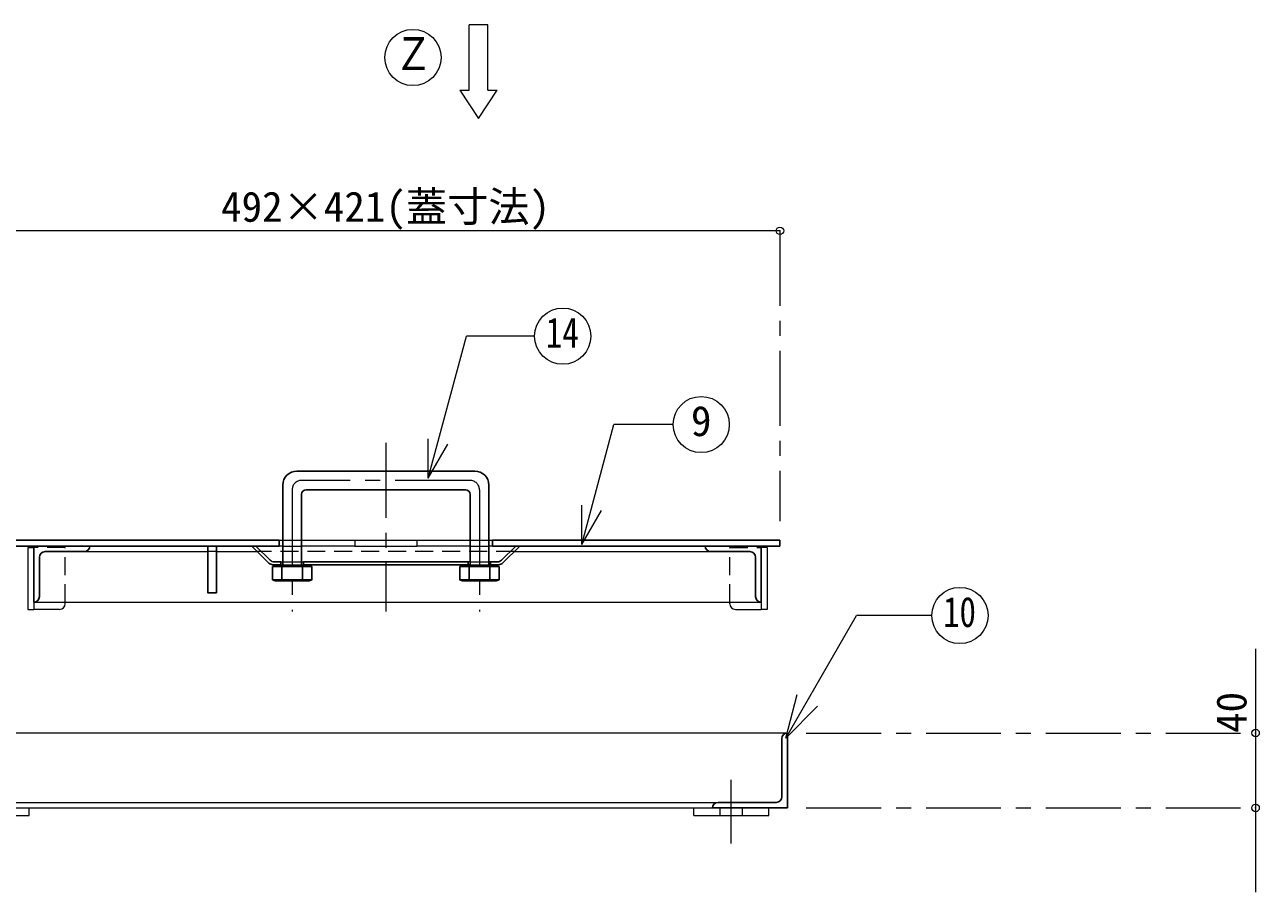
# Model space of a CAD drawing. Units: millimetres at full size, sheet at 1:8; details may follow other scales. Extents: x -1694 to 1546, y -1136 to 1112.
# Drawn here: x -912 to -252, y -12 to 451 of the extents above; entities that cross this region are included whole.
import ezdxf
from ezdxf.enums import TextEntityAlignment as Align

# ---------------------------------------------------------------- set-up
doc = ezdxf.new("R2010")
doc.units = ezdxf.units.MM
doc.header["$LTSCALE"] = 8
doc.header["$PDMODE"] = 32
doc.header["$PDSIZE"] = 4
doc.linetypes.add('CHAIN1', pattern=[8, 5, -1, 1, -1])
doc.linetypes.add('DASHED1', pattern=[1.8, 1.2, -0.6])
doc.layers.add('0-0_ﾚｲﾔ1', color=4, linetype='Continuous', lineweight=9)
doc.styles.add('ＭＳ ゴシック', font='')
doc.styles.get('ＭＳ ゴシック').set_extended_font_data('MS Gothic')

msp = doc.modelspace()

# ---------------------------------------------------------------- linework, layer by layer
at = {"layer": '0-0_ﾚｲﾔ1', "color": 7, "lineweight": 18}
for p, q in [((-674.208, 415.869), (-674.208, 450.869)), ((-679.208, 415.869), (-674.208, 415.869)), ((-679.208, 415.869), (-669.208, 400.869)), ((-669.208, 400.869), (-659.208, 415.869)), ((-664.208, 415.869), (-659.208, 415.869)), ((-696.008, 208.811), (-675.685, 284.657)), ((-639.217, 284.657), (-675.685, 284.657)), ((-614, 173.498), (-596.855, 237.483)), ((-565.247, 237.483), (-596.855, 237.483)), ((-696.008, 208.811), (-696.008, 229.811)), ((-696.008, 208.811), (-685.508, 226.998)), ((-614, 173.498), (-614, 194.498)), ((-614, 173.498), (-603.5, 191.685)), ((-909.908, 171.869), (-906.708, 171.869)), ((-909.908, 171.869), (-909.908, 138.869)), ((-775.708, 175.869), (-773.708, 175.869)), ((-773.708, 172.669), (-775.708, 172.669)), ((-763.708, 175.869), (-735.292, 175.869)), ((-735.292, 172.669), (-763.708, 172.669)), ((-735.292, 175.869), (-735.292, 172.669)), ((-702.125, 175.869), (-702.125, 172.669)), ((-702.125, 175.869), (-673.708, 175.869)), ((-673.708, 172.669), (-702.125, 172.669)), ((-663.708, 175.869), (-661.708, 175.869)), ((-661.708, 172.669), (-663.708, 172.669)), ((-515.008, 171.869), (-518.208, 171.869)), ((-515.008, 171.869), (-515.008, 138.869)), ((-774.708, 164.169), (-773.708, 164.169)), ((-774.708, 162.669), (-773.708, 162.669)), ((-763.708, 164.169), (-762.708, 164.169)), ((-763.708, 162.669), (-762.708, 162.669)), ((-673.708, 164.169), (-674.708, 164.169)), ((-673.708, 162.669), (-674.708, 162.669)), ((-662.708, 164.169), (-663.708, 164.169)), ((-662.708, 162.669), (-663.708, 162.669)), ((-909.908, 138.869), (-906.708, 138.869)), ((-906.708, 142.669), (-906.708, 138.869)), ((-518.208, 142.669), (-518.208, 138.869)), ((-515.008, 138.869), (-518.208, 138.869)), ((-505.155, 70.159), (-467.38, 135.588)), ((-427.096, 135.588), (-467.38, 135.588)), ((-505.155, 70.159), (-498.944, 93.341)), ((-505.155, 70.159), (-488.185, 87.129)), ((-504.208, 72.869), (-1354.208, 72.869)), ((-1317.208, 35.869), (-541.208, 35.869)), ((-1314.208, 32.869), (-544.208, 32.869))]:
    msp.add_line(p, q, dxfattribs=at)
at = {"layer": '0-0_ﾚｲﾔ1'}
for p, q in [((-508.208, 340.869), (-929.208, 340.869)), ((-735.292, 175.869), (-702.125, 175.869)), ((-735.292, 172.669), (-702.125, 172.669)), ((-879.708, 169.669), (-813.708, 169.669)), ((-809.208, 169.669), (-787.208, 169.669)), ((-650.208, 169.669), (-545.208, 169.669)), ((-906.708, 142.669), (-518.208, 142.669)), ((-892.908, 138.869), (-906.708, 138.869)), ((-889.908, 141.869), (-889.908, 142.669)), ((-535.008, 141.869), (-535.008, 142.669)), ((-532.008, 138.869), (-518.208, 138.869)), ((-254.208, 117.869), (-254.208, -12.131)), ((-949.208, 28.869), (-909.208, 28.869)), ((-909.208, 28.869), (-909.208, 32.869)), ((-554.208, 28.869), (-554.208, 32.869)), ((-554.208, 28.869), (-514.208, 28.869)), ((-514.208, 28.869), (-514.208, 32.869))]:
    msp.add_line(p, q, dxfattribs=at)
at = {"layer": '0-0_ﾚｲﾔ1', "linetype": 'CHAIN1'}
for p, q in [((-508.208, 340.869), (-508.208, 185.869)), ((-718.708, 227.669), (-718.708, 137.669)), ((-673.708, 207.669), (-763.708, 207.669)), ((-768.708, 202.669), (-768.708, 137.669)), ((-668.708, 202.669), (-668.708, 137.669)), ((-494.208, 72.869), (-254.208, 72.869)), ((-534.208, 13.869), (-534.208, 47.869)), ((-494.208, 32.869), (-254.208, 32.869))]:
    msp.add_line(p, q, dxfattribs=at)
at = {"layer": '0-0_ﾚｲﾔ1', "color": 5, "lineweight": 25}
for p, q in [((-671.208, 212.669), (-766.208, 212.669)), ((-773.708, 205.169), (-773.708, 162.169)), ((-663.708, 205.169), (-663.708, 162.169)), ((-763.708, 200.169), (-763.708, 162.169)), ((-676.208, 202.669), (-761.208, 202.669)), ((-673.708, 200.169), (-673.708, 162.169)), ((-941.708, 172.669), (-775.708, 172.669)), ((-929.208, 175.869), (-775.708, 175.869)), ((-906.708, 172.669), (-906.708, 142.669)), ((-809.208, 172.669), (-809.208, 147.669)), ((-781.087, 163.548), (-790.208, 172.669)), ((-780.466, 165.048), (-788.087, 172.669)), ((-775.708, 175.869), (-775.708, 172.669)), ((-661.708, 175.869), (-661.708, 172.669)), ((-661.708, 175.869), (-508.208, 175.869)), ((-661.708, 172.669), (-508.208, 172.669)), ((-656.951, 165.048), (-649.33, 172.669)), ((-656.33, 163.548), (-647.208, 172.669)), ((-518.208, 172.669), (-518.208, 142.669)), ((-508.208, 175.869), (-508.208, 172.669)), ((-903.708, 166.669), (-903.708, 145.669)), ((-879.708, 169.669), (-900.708, 169.669)), ((-545.208, 169.669), (-524.208, 169.669)), ((-521.208, 166.669), (-521.208, 145.669)), ((-779.208, 161.669), (-777.708, 162.169)), ((-779.208, 161.669), (-758.208, 161.669)), ((-779.208, 161.669), (-779.208, 154.669)), ((-778.966, 162.669), (-774.708, 162.669)), ((-777.708, 162.169), (-759.708, 162.169)), ((-774.208, 161.669), (-774.208, 154.669)), ((-763.208, 161.669), (-763.208, 154.669)), ((-762.708, 164.169), (-762.708, 162.669)), ((-762.708, 162.669), (-674.708, 162.669)), ((-679.208, 161.669), (-677.708, 162.169)), ((-679.208, 161.669), (-658.208, 161.669)), ((-677.708, 162.169), (-659.708, 162.169)), ((-674.208, 161.669), (-674.208, 154.669)), ((-668.708, 162.169), (-663.208, 161.669)), ((-663.208, 161.669), (-659.708, 162.169)), ((-779.208, 154.669), (-758.208, 154.669)), ((-779.208, 154.669), (-777.708, 154.169)), ((-777.708, 154.169), (-774.208, 154.669)), ((-777.708, 154.169), (-759.708, 154.169)), ((-774.208, 154.669), (-768.708, 154.169)), ((-768.708, 154.169), (-763.208, 154.669)), ((-763.208, 154.669), (-759.708, 154.169)), ((-679.208, 154.669), (-658.208, 154.669)), ((-677.708, 154.169), (-659.708, 154.169)), ((-658.208, 154.669), (-659.708, 154.169)), ((-504.208, 32.869), (-504.208, 72.869)), ((-507.208, 69.869), (-507.208, 38.869)), ((-541.208, 35.869), (-510.208, 35.869)), ((-544.208, 32.869), (-504.208, 32.869))]:
    msp.add_line(p, q, dxfattribs=at)
at = {"layer": '0-0_ﾚｲﾔ1', "linetype": 'DASHED1'}
for p, q in [((-889.908, 171.869), (-906.708, 171.869)), ((-889.908, 142.669), (-889.908, 171.869)), ((-773.708, 175.869), (-763.708, 175.869)), ((-773.708, 172.669), (-763.708, 172.669)), ((-673.708, 175.869), (-663.708, 175.869)), ((-673.708, 172.669), (-663.708, 172.669)), ((-535.008, 171.869), (-518.208, 171.869)), ((-535.008, 142.669), (-535.008, 171.869)), ((-809.208, 169.669), (-813.708, 169.669)), ((-650.208, 169.669), (-787.208, 169.669)), ((-773.708, 164.169), (-763.708, 164.169)), ((-773.708, 162.669), (-763.708, 162.669)), ((-673.708, 164.169), (-663.708, 164.169)), ((-673.708, 162.669), (-663.708, 162.669)), ((-540.208, 28.869), (-540.208, 32.869)), ((-528.208, 28.869), (-528.208, 32.869))]:
    msp.add_line(p, q, dxfattribs=at)
at = {"layer": '0-0_ﾚｲﾔ1', "color": 7, "lineweight": 18}
msp.add_lwpolyline([(-664.208, 415.869), (-664.208, 450.869), (-674.208, 450.869)], dxfattribs=at)
at = {"layer": '0-0_ﾚｲﾔ1', "color": 5, "lineweight": 25}
for points in [[(-813.708, 172.669), (-813.708, 147.669), (-809.208, 147.669)], [(-778.344, 164.169), (-774.708, 164.169), (-774.708, 162.669)], [(-777.708, 162.169), (-774.208, 161.669), (-768.708, 162.169)], [(-768.708, 162.169), (-763.208, 161.669), (-759.708, 162.169)], [(-762.708, 164.169), (-674.708, 164.169), (-674.708, 162.669)], [(-759.708, 162.169), (-758.208, 161.669), (-758.208, 154.669), (-759.708, 154.169)], [(-679.208, 161.669), (-679.208, 154.669), (-677.708, 154.169), (-674.208, 154.669)], [(-677.708, 162.169), (-674.208, 161.669), (-668.708, 162.169)], [(-663.208, 161.669), (-663.208, 154.669), (-659.708, 154.169)], [(-659.072, 164.169), (-662.708, 164.169), (-662.708, 162.669), (-658.451, 162.669)], [(-659.708, 162.169), (-658.208, 161.669), (-658.208, 154.669)], [(-674.208, 154.669), (-668.708, 154.169), (-663.208, 154.669)]]:
    msp.add_lwpolyline(points, dxfattribs=at)
at = {"layer": '0-0_ﾚｲﾔ1', "color": 7, "lineweight": 18}
for centre in [(-704.208, 433.369), (-624.217, 284.657), (-550.247, 237.483), (-412.096, 135.588)]:
    msp.add_circle(centre, 15, dxfattribs=at)
at = {"layer": '0-0_ﾚｲﾔ1', "color": 5, "lineweight": 25}
for centre, radius, start, end in [((-766.208, 205.169), 7.5, 90, 180), ((-671.208, 205.169), 7.5, 0, 90), ((-761.208, 200.169), 2.5, 90, 180), ((-676.208, 200.169), 2.5, 0, 90), ((-879.708, 172.669), 3, 270, 0), ((-545.208, 172.669), 3, 180, 270), ((-900.708, 166.669), 3, 90, 180), ((-778.344, 167.169), 3, 225, 270), ((-659.072, 167.169), 3, 270, 315), ((-524.208, 166.669), 3, 0, 90), ((-778.966, 165.669), 3, 225, 270), ((-658.451, 165.669), 3, 270, 315), ((-906.708, 145.669), 3, 270, 0), ((-518.208, 145.669), 3, 180, 270), ((-504.208, 69.869), 3, 90, 180), ((-541.208, 32.869), 3, 90, 180), ((-510.208, 38.869), 3, 270, 0)]:
    msp.add_arc(centre, radius, start, end, dxfattribs=at)
at = {"layer": '0-0_ﾚｲﾔ1', "linetype": 'CHAIN1'}
for centre, start, end in [((-763.708, 202.669), 90, 180), ((-673.708, 202.669), 0, 90)]:
    msp.add_arc(centre, 5, start, end, dxfattribs=at)
at = {"layer": '0-0_ﾚｲﾔ1'}
for centre, start, end in [((-892.908, 141.869), 270, 0), ((-532.008, 141.869), 180, 270)]:
    msp.add_arc(centre, 3, start, end, dxfattribs=at)
at = {"layer": '0-0_ﾚｲﾔ1', "color": 1}
for p in [(-508.208, 340.869), (-254.208, 72.869), (-254.208, 32.869)]:
    msp.add_point(p, dxfattribs=at)

# ---------------------------------------------------------------- texts
at = {"layer": '0-0_ﾚｲﾔ1', "color": 7, "style": 'ＭＳ ゴシック'}
for s, height, width, p in [('Ｚ', 17.6, 0.85, (-714.208, 421.369)), ('14', 16.13, 0.8, (-633.217, 273.657)), ('10', 16.13, 0.8, (-421.096, 124.588))]:
    msp.add_text(s, height=height, dxfattribs=dict(at, width=width)).set_placement(p, align=Align.BOTTOM_LEFT)
for s, p in [('492×421(蓋寸法)', (-806.708, 340.869)), ('9', (-555.747, 226.483))]:
    msp.add_text(s, height=16.13, dxfattribs=at).set_placement(p, align=Align.BOTTOM_LEFT)
msp.add_text('40', height=16.13, rotation=90, dxfattribs=at).set_placement((-254.208, 72.869), align=Align.BOTTOM_LEFT)

doc.saveas('drawing.dxf')
